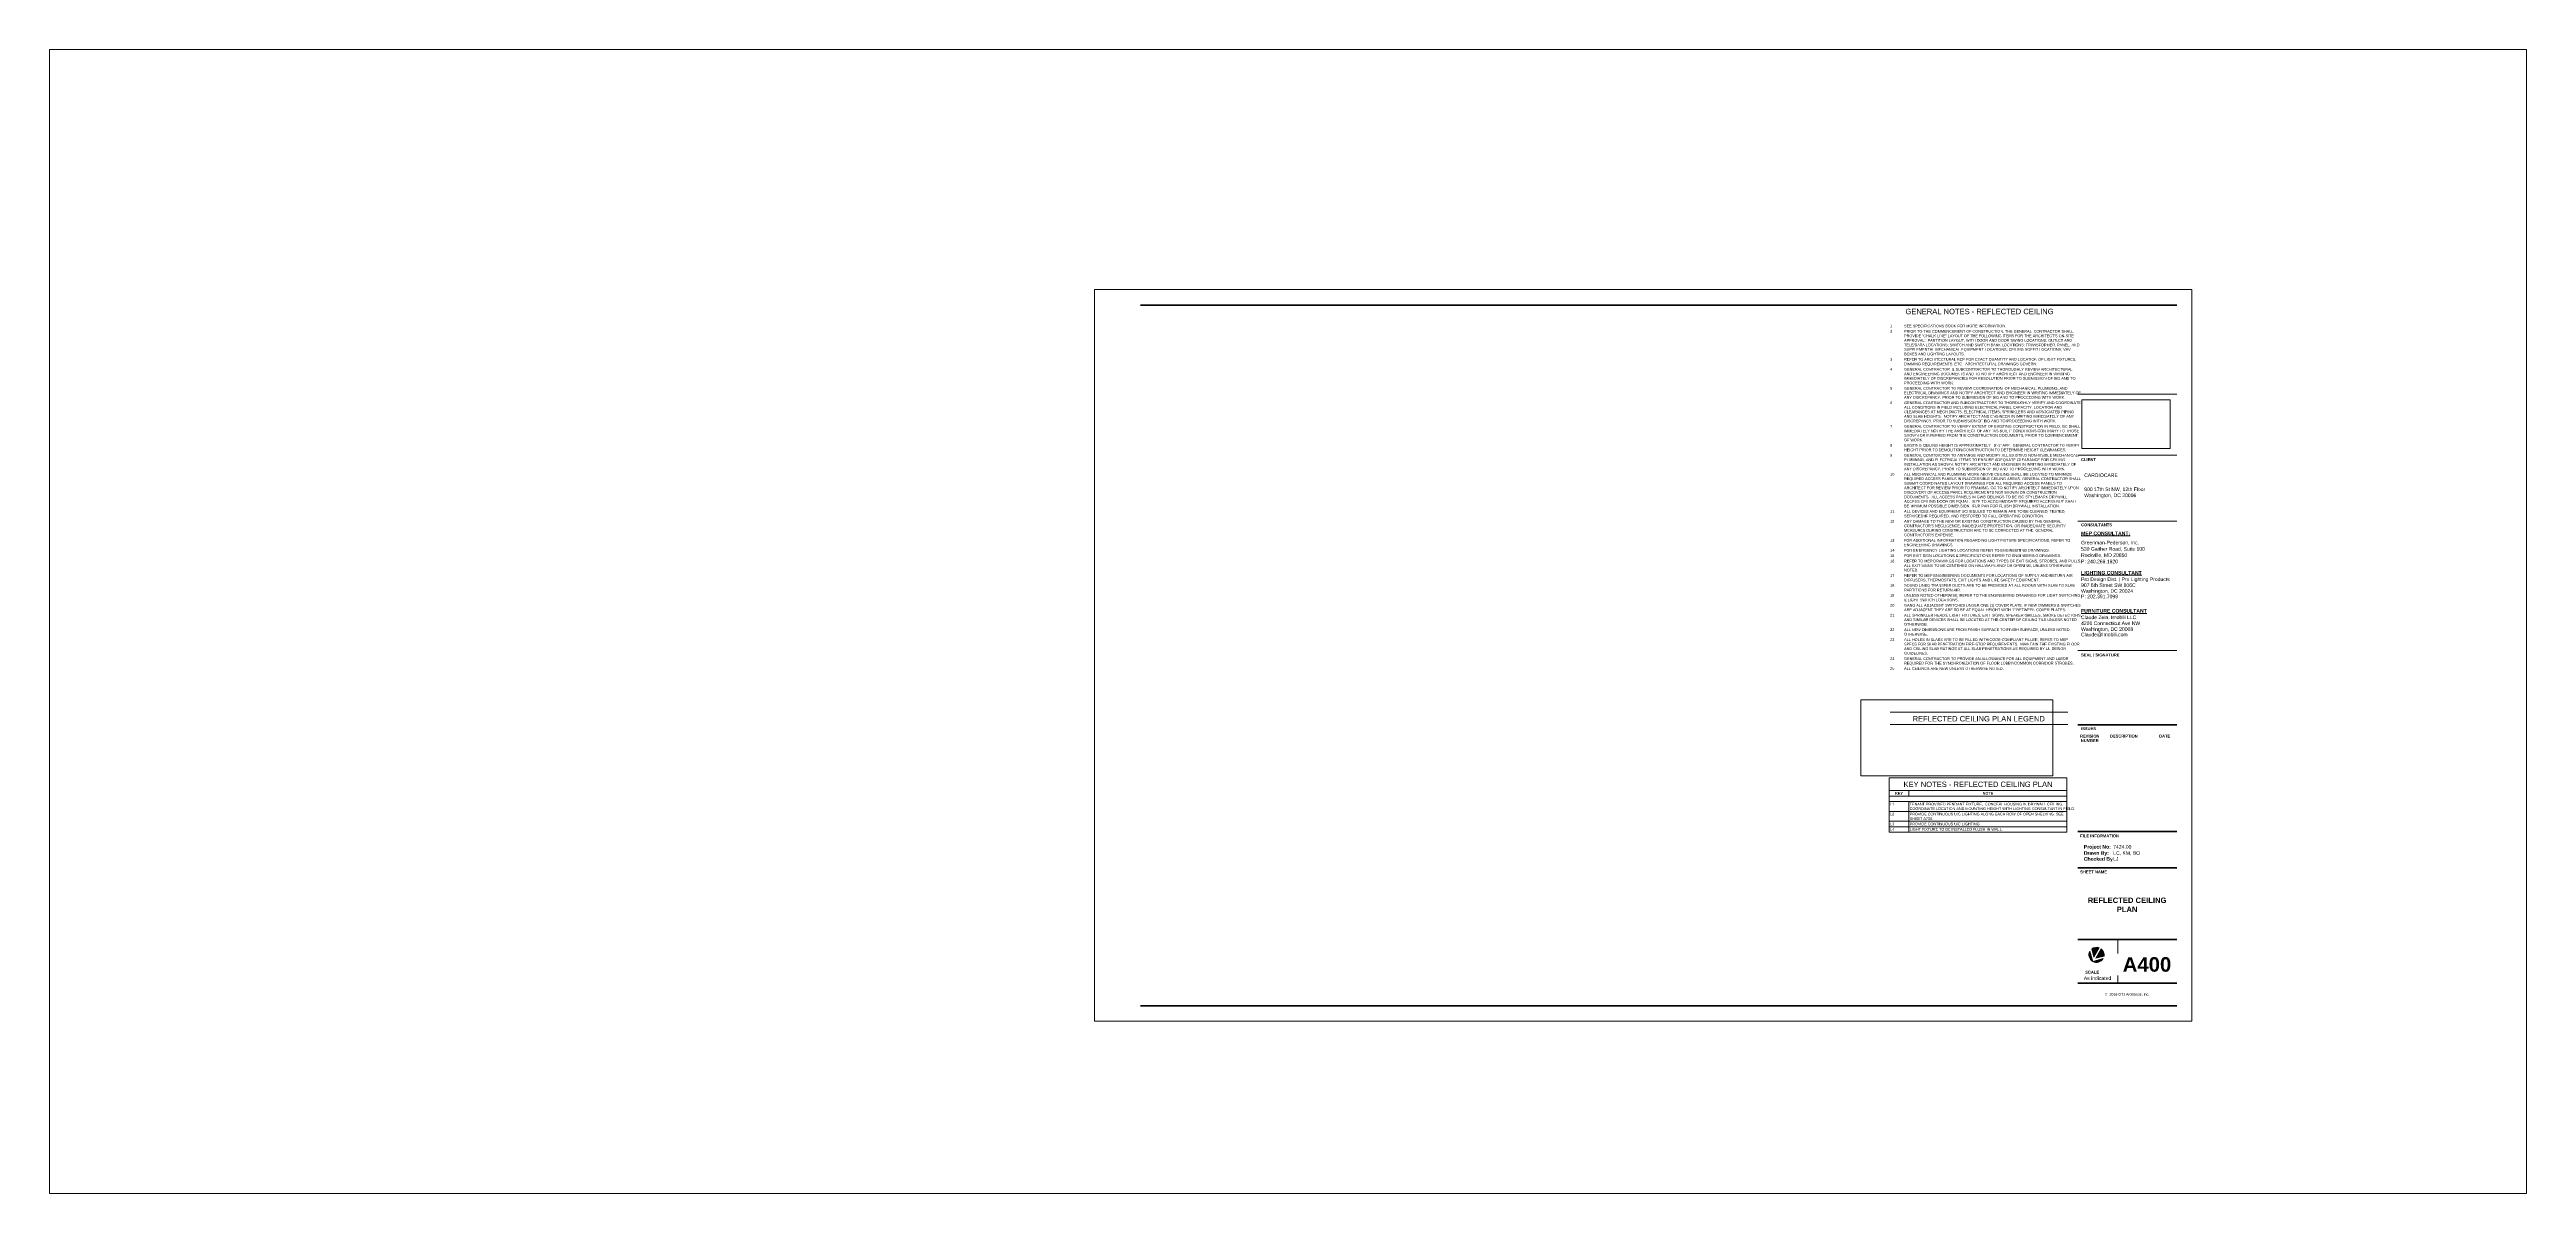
# Paper-space layout 'Layout1' of a CAD drawing. Header units: inches. Extents: x -34.3 to 47, y -5.6 to 31.9.
import ezdxf

# ---------------------------------------------------------------- set-up
doc = ezdxf.new("R2010")
doc.units = ezdxf.units.IN
doc.header["$MEASUREMENT"] = 0
for name, color, linetype, lineweight in [('A-ANNO-NOTE', 131, 'Continuous', 9), ('A-DETL-THIN', 151, 'Continuous', 9), ('G-ANNO-SCHD', 231, 'Continuous', 9), ('G-ANNO-TEXT', 231, 'Continuous', 9), ('G-ANNO-TTLB', 6, 'Continuous', 9), ('G-ANNO-TTLB-THIN', 151, 'Continuous', 9), ('G-ANNO-TTLB-WIDE', 214, 'Continuous', 50)]:
    doc.layers.add(name, color=color, linetype=linetype, lineweight=lineweight)
doc.layers.add('G-ANNO-NPLT', color=191, linetype='Continuous', plot=False)
doc.styles.add('Arial_B', font='arialbd.ttf', dxfattribs={"height": 0.095133})
doc.styles.add('Swis721 Lt BT', font='swissl.ttf', dxfattribs={"height": 0.096085})
doc.styles.add('Swis721 Lt BT_1', font='swissl.ttf', dxfattribs={"height": 0.083333})
doc.styles.add('Swis721 Lt BT_2', font='swissl.ttf', dxfattribs={"height": 0.118259})
doc.styles.add('Swis721 Lt BT_3', font='swissl.ttf', dxfattribs={"height": 0.177388})
doc.styles.add('Swis721 Lt BT_4', font='swissl.ttf', dxfattribs={"height": 0.088694})
doc.styles.add('Swis721 Lt BT_B', font='', dxfattribs={"height": 0.119222})
doc.styles.add('Swis721 Lt BT_B_1', font='', dxfattribs={"height": 0.476888})
doc.styles.add('Swis721 Lt BT_B_2', font='', dxfattribs={"height": 0.178833})
doc.styles.add('Swis721 Lt BT_B_3', font='', dxfattribs={"height": 0.089416})
doc.styles.get('Swis721 Lt BT_B').set_extended_font_data('Swis721 Lt BT', bold=True)
doc.styles.get('Swis721 Lt BT_B_1').set_extended_font_data('Swis721 Lt BT', bold=True)
doc.styles.get('Swis721 Lt BT_B_2').set_extended_font_data('Swis721 Lt BT', bold=True)
doc.styles.get('Swis721 Lt BT_B_3').set_extended_font_data('Swis721 Lt BT', bold=True)
picture_1 = doc.add_image_def('image1.jpg', size_in_pixel=(2551, 1396))

# ---------------------------------------------------------------- blocks, each defined once
blk = doc.blocks.new('TB-DC_VA-24 x 36 - DC_VA 24X36-3374688-REFLECTED CEILING PLAN')
at = {"layer": 'G-ANNO-TTLB'}
h = blk.add_hatch(color=256, dxfattribs=at)
edge = h.paths.add_edge_path(flags=0)
edge.add_line((32.665, 2.311), (32.756, 1.972))
edge.add_arc((32.88, 2.187), 0.249, 150, 240, ccw=False)
h = blk.add_hatch(color=256, dxfattribs=at)
edge = h.paths.add_edge_path(flags=0)
edge.add_line((32.794, 2.111), (32.723, 2.379))
edge.add_arc((32.88, 2.187), 0.249, 68.45652, 129.39275, ccw=False)
edge.add_line((32.972, 2.418), (32.794, 2.111))
h = blk.add_hatch(color=256, dxfattribs=at)
edge = h.paths.add_edge_path(flags=0)
edge.add_line((32.756, 1.972), (33.096, 2.063))
edge.add_arc((32.88, 2.187), 0.249, 240, 330, ccw=False)
h = blk.add_hatch(color=256, dxfattribs=at)
edge = h.paths.add_edge_path(flags=0)
edge.add_line((33.126, 2.146), (32.858, 2.074))
edge.add_line((32.858, 2.074), (33.035, 2.382))
edge.add_arc((32.88, 2.187), 0.249, -9.39275, 51.54348, ccw=False)
at = {"layer": 'A-ANNO-NOTE'}
for p, q in [((32.756, 1.972), (32.665, 2.311)), ((32.665, 2.311), (32.756, 1.972)), ((32.756, 1.972), (32.665, 2.311)), ((32.723, 2.379), (32.794, 2.111)), ((32.794, 2.111), (32.723, 2.379)), ((32.723, 2.379), (32.794, 2.111)), ((33.096, 2.063), (32.756, 1.972)), ((32.756, 1.972), (33.096, 2.063)), ((33.096, 2.063), (32.756, 1.972)), ((32.972, 2.418), (32.794, 2.111)), ((32.794, 2.111), (32.972, 2.418)), ((32.794, 2.111), (32.972, 2.418)), ((33.035, 2.382), (32.858, 2.074)), ((32.858, 2.074), (33.035, 2.382)), ((33.035, 2.382), (32.858, 2.074)), ((33.126, 2.146), (32.858, 2.074)), ((32.858, 2.074), (33.126, 2.146)), ((32.858, 2.074), (33.126, 2.146))]:
    blk.add_line(p, q, dxfattribs=at)
for start, end in [(150, 240), (150, 240), (150, 240), (68.45652, 129.39275), (68.45652, 129.39275), (68.45652, 129.39275), (240, 330), (240, 330), (240, 330), (350.60725, 51.54348), (350.60725, 51.54348), (350.60725, 51.54348)]:
    blk.add_arc((32.88, 2.187), 0.249, start, end, dxfattribs=at)
at = {"layer": 'G-ANNO-TTLB'}
for p, q in [((0.012, 24.012), (0.012, 0.012)), ((36.012, 24.012), (0.012, 24.012)), ((36.012, 0.012), (36.012, 24.012)), ((32.262, 20.586), (35.512, 20.586)), ((32.262, 20.586), (35.512, 20.586)), ((0.012, 0.012), (36.012, 0.012))]:
    blk.add_line(p, q, dxfattribs=at)
at = {"layer": 'G-ANNO-TTLB-THIN'}
for p, q in [((32.262, 18.58), (35.512, 18.58)), ((32.262, 16.41), (35.512, 16.41)), ((32.262, 12.172), (35.512, 12.172)), ((33.575, 2.69), (33.575, 1.262))]:
    blk.add_line(p, q, dxfattribs=at)
at = {"layer": 'G-ANNO-TTLB-WIDE'}
for p, q in [((35.512, 23.502), (1.512, 23.502)), ((32.262, 9.731), (35.512, 9.731)), ((35.512, 6.238), (32.262, 6.238)), ((35.512, 5.041), (32.262, 5.041)), ((32.262, 2.69), (35.512, 2.69)), ((32.262, 1.262), (35.512, 1.262)), ((1.512, 0.512), (32.262, 0.512)), ((32.262, 0.512), (35.512, 0.512))]:
    blk.add_line(p, q, dxfattribs=at)
at = {"layer": 'G-ANNO-TTLB', "insert": (33.883, 0.933), "char_height": 0.08333, "width": 1.69113, "attachment_point": 2, "line_spacing_factor": 1.00667, "style": 'Swis721 Lt BT_1'}
blk.add_mtext('©  2016 OTJ Architects, Inc.', dxfattribs=at)
at = {"layer": 'G-ANNO-TTLB'}
image = blk.add_image(picture_1, insert=(32.394, 18.804), size_in_units=(2.907, 1.591), dxfattribs=at)
image.dxf.flags = 7
at = {"layer": 'G-ANNO-TTLB', "attachment_point": 1, "bg_fill": 3, "box_fill_scale": 1.25, "bg_fill_color": 0, "bg_fill_transparency": 0}
for s, insert, char_height, width, line_spacing_factor, style in [('\\fSwis721 Lt BT|b1|i0|c0|p34|;CLIENT', (32.373, 18.482), 0.09609, 0.53744, 1.00667, 'Swis721 Lt BT'), ('\\fSwis721 Lt BT|b1|i0|c0|p34|;CONSULTANTS', (32.374, 16.343), 0.09609, 1.1346, 1.00667, 'Swis721 Lt BT'), ('\\fSwis721 Lt BT|b1|i0|c0|p34|;SEAL / SIGNATURE', (32.373, 12.073), 0.09609, 1.3954, 1.00667, 'Swis721 Lt BT'), ('\\fSwis721 Lt BT|b1|i0|c0|p34|;ISSUES', (32.373, 9.656), 0.09609, 0.54719, 1.00667, 'Swis721 Lt BT'), ('DATE', (34.935, 9.412), 0.0951, 0.41625, 0.938532, 'Arial_B'), ('\\fSwis721 Lt BT|b1|i0|c0|p34|;FILE INFORMATION', (32.344, 6.136), 0.09609, 1.4283, 1.00667, 'Swis721 Lt BT'), ('\\fSwis721 Lt BT|b1|i0|c0|p34|;SHEET NAME', (32.344, 4.956), 0.09609, 0.98592, 1.00667, 'Swis721 Lt BT'), ('\\fSwis721 Lt BT|b1|i0|c0|p34|;SCALE', (32.509, 1.667), 0.09609, 0.49601, 1.00667, 'Swis721 Lt BT')]:
    blk.add_mtext(s, dxfattribs=dict(at, insert=insert, char_height=char_height, width=width, line_spacing_factor=line_spacing_factor, style=style))
for s, insert, char_height, width, line_spacing_factor, style in [('\\LMEP CONSULTANT:', (32.373, 16.074), 0.11922, 1.7925, 0.998538, 'Swis721 Lt BT_B'), ('DESCRIPTION', (33.322, 9.412), 0.09513, 1.053, 0.938532, 'Arial_B'), ('Project No:', (32.463, 5.791), 0.11922, 0.972, 0.998538, 'Swis721 Lt BT_B')]:
    blk.add_mtext(s, dxfattribs=dict(at, insert=insert, char_height=char_height, width=width, line_spacing_factor=line_spacing_factor, style=style))
at = {"layer": 'G-ANNO-TTLB', "bg_fill": 3, "box_fill_scale": 1.25, "bg_fill_color": 0, "bg_fill_transparency": 0}
for s, insert, char_height, width, attachment_point, line_spacing_factor, style in [('REVISION\\PNUMBER', (32.657, 9.412), 0.0951, 0.73575, 2, 0.938532, 'Arial_B'), ('Drawn By:', (32.463, 5.588), 0.1192, 0.888, 1, 0.998538, 'Swis721 Lt BT_B')]:
    blk.add_mtext(s, dxfattribs=dict(at, insert=insert, char_height=char_height, width=width, attachment_point=attachment_point, line_spacing_factor=line_spacing_factor, style=style))
at = {"layer": 'G-ANNO-TTLB', "insert": (32.463, 5.394), "char_height": 0.11922, "width": 1.1115, "attachment_point": 1, "line_spacing_factor": 0.998538, "style": 'Swis721 Lt BT_B', "bg_fill": 3, "box_fill_scale": 1.25, "bg_fill_color": 0, "bg_fill_transparency": 0}
blk.add_mtext('Checked By:', dxfattribs=at)

psp = doc.layouts.get("Layout1")

# ---------------------------------------------------------------- linework, layer by layer
at = {"layer": 'A-DETL-THIN'}
for p, q in [((26.112, 10.145), (31.944, 10.145)), ((26.112, 9.746), (31.944, 9.746))]:
    psp.add_line(p, q, dxfattribs=at)

# ---------------------------------------------------------------- viewports
at = {"layer": '0'}
psp.add_viewport(center=(6.356, 13.123), size=(81.256, 37.52897), view_center_point=(6.356, 13.123), view_height=37.52897, dxfattribs=at)
at = {"layer": 'G-ANNO-NPLT'}
psp.add_viewport(center=(28.298, 9.308), size=(6.292, 2.49872), view_center_point=(4303.598, -205.978), view_height=239.87669, status=3, dxfattribs=at)

# ---------------------------------------------------------------- next in the draw order: block references
at = {"layer": 'G-ANNO-TTLB'}
psp.add_blockref('TB-DC_VA-24 x 36 - DC_VA 24X36-3374688-REFLECTED CEILING PLAN', (0, 0), dxfattribs=at)

# ---------------------------------------------------------------- next in the draw order: linework, layer by layer
at = {"layer": 'A-DETL-THIN'}
for p, q in [((26.077, 7.991), (26.077, 7.574)), ((31.909, 7.991), (26.077, 7.991)), ((26.077, 7.574), (26.077, 6.215)), ((26.077, 7.574), (31.909, 7.574)), ((26.724, 7.397), (26.077, 7.397)), ((26.724, 7.574), (26.724, 7.397)), ((31.909, 7.397), (26.724, 7.397)), ((31.909, 7.574), (31.909, 7.991)), ((31.909, 7.574), (31.909, 6.215)), ((26.724, 7.22), (26.077, 7.22)), ((26.724, 6.895), (26.077, 6.895)), ((26.724, 6.569), (26.077, 6.569)), ((31.909, 7.22), (26.724, 7.22)), ((26.724, 7.22), (26.724, 6.895)), ((31.909, 6.895), (26.724, 6.895)), ((26.724, 6.895), (26.724, 6.569)), ((31.909, 6.569), (26.724, 6.569)), ((26.724, 6.569), (26.724, 6.392)), ((26.724, 6.392), (26.077, 6.392)), ((31.909, 6.215), (26.077, 6.215)), ((31.909, 6.392), (26.724, 6.392)), ((26.724, 6.392), (26.724, 6.215))]:
    psp.add_line(p, q, dxfattribs=at)

# ---------------------------------------------------------------- next in the draw order: texts
at = {"layer": 'G-ANNO-SCHD'}
for s, insert, char_height, width, attachment_point, line_spacing_factor, style in [('1', (26.11, 22.865), 0.0887, 0.07875, 1, 1.00667, 'Swis721 Lt BT_4'), ('SEE SPECIFICATIONS BOOK FOR MORE INFORMATION.', (26.568, 22.865), 0.08869, 3.7485, 1, 1.00667, 'Swis721 Lt BT_4'), ('GENERAL NOTES - REFLECTED CEILING', (29.041, 23.383), 0.17739, 5.42475, 2, 1.00667, 'Swis721 Lt BT_3'), ('2', (26.11, 22.688), 0.0887, 0.07875, 1, 1.00667, 'Swis721 Lt BT_4'), ("PRIOR TO THE COMMENCEMENT OF CONSTRUCTION, THE GENERAL  CONTRACTOR SHALL\\PPROVIDE “CHALK LINE” LAYOUT OF THE FOLLOWING ITEMS FOR THE ARCHITECT'S ON-SITE\\PAPPROVAL:  PARTITION LAYOUT, WITH DOOR AND DOOR SWING LOCATIONS; OUTLET AND\\PTELE/DATA LOCATIONS; SWITCH AND SWITCH BANK LOCATIONS; TRANSFORMER, PANEL, AND\\PSUPPLEMENTAL MECHANICAL EQUIPMENT LOCATIONS; CEILING SOFFIT LOCATIONS; VAV\\PBOXES AND LIGHTING LAYOUTS.", (26.568, 22.688), 0.08869, 6.44625, 1, 1.00667, 'Swis721 Lt BT_4'), ('4', (26.11, 21.441), 0.0887, 0.07875, 1, 1.00667, 'Swis721 Lt BT_4'), ('3', (26.11, 21.767), 0.0887, 0.07875, 1, 1.00667, 'Swis721 Lt BT_4'), ('GENERAL CONTRACTOR  & SUBCONTRACTOR TO THOROUGHLY REVIEW ARCHITECTURAL\\PAND ENGINEERING DOCUMENTS AND TO NOTIFY ARCHITECT AND ENGINEER IN WRITING\\PIMMEDIATELY OF DISCREPANCIES FOR RESOLUTION PRIOR TO SUBMISSION OF BID AND TO\\PPROCEEDING WITH WORK.', (26.568, 21.441), 0.08869, 6.28425, 1, 1.00667, 'Swis721 Lt BT_4'), ('REFER TO ARCHITECTURAL RCP FOR EXACT QUANTITY AND LOCATION OF LIGHT FIXTURES,\\PDIMMING REQUIREMENTS, ETC.  ARCHITECTURAL DRAWINGS GOVERN.', (26.568, 21.767), 0.08869, 6.26962, 1, 1.00667, 'Swis721 Lt BT_4'), ('5', (26.11, 20.818), 0.0887, 0.07875, 1, 1.00667, 'Swis721 Lt BT_4'), ('6', (26.11, 20.344), 0.0887, 0.07875, 1, 1.00667, 'Swis721 Lt BT_4'), ('GENERAL CONTRACTOR TO REVIEW COORDINATION  OF MECHANICAL, PLUMBING, AND\\PELECTRICAL DRAWINGS AND NOTIFY ARCHITECT AND ENGINEER IN WRITING IMMEDIATELY OF\\PANY DISCREPANCY, PRIOR TO SUBMISSION OF BID AND TO PROCEEDING WITH WORK.', (26.568, 20.818), 0.08869, 6.44175, 1, 1.00667, 'Swis721 Lt BT_4'), ('GENERAL CONTRACTOR AND SUBCONTRACTORS TO THOROUGHLY VERIFY AND COORDINATE\\PALL CONDITIONS IN FIELD INCLUDING ELECTRICAL PANEL CAPACITY, LOCATION AND\\PCLEARANCES AT MECH DUCTS, ELECTRICAL ITEMS, SPRINKLERS AND ASSOCIATED PIPING\\PAND SLAB HEIGHTS.  NOTIFY ARCHITECT AND ENGINEER IN WRITING IMMEDIATELY OF ANY\\PDISCREPANCY, PRIOR TO SUBMISSION OF BID AND TO PROCEEDING WITH WORK.', (26.568, 20.344), 0.08869, 6.48, 1, 1.00667, 'Swis721 Lt BT_4'), ('7', (26.11, 19.571), 0.0887, 0.07875, 1, 1.00667, 'Swis721 Lt BT_4'), ('GENERAL CONTRACTOR TO VERIFY EXTENT OF EXISTING CONSTRUCTION IN FIELD. GC SHALL\\PIMMEDIATELY NOTIFY THE ARCHITECT OF ANY "AS-BUILT" CONDITIONS CONTRARY TO THOSE\\PSHOWN OR INFERRED FROM THE CONSTRUCTION DOCUMENTS, PRIOR TO COMMENCEMENT\\POF WORK.', (26.568, 19.571), 0.08869, 6.43837, 1, 1.00667, 'Swis721 Lt BT_4'), ('8', (26.11, 18.948), 0.0887, 0.07875, 1, 1.00667, 'Swis721 Lt BT_4'), ('EXISTING CEILING HEIGHT IS APPROXIMATELY   8\'-1" AFF.  GENERAL CONTRACTOR TO VERIFY\\PHEIGHT PRIOR TO DEMOLITION/CONSTRUCTION TO DETERMINE HEIGHT CLEARANCES.', (26.568, 18.948), 0.08869, 6.35625, 1, 1.00667, 'Swis721 Lt BT_4'), ('9', (26.11, 18.622), 0.0887, 0.07875, 1, 1.00667, 'Swis721 Lt BT_4'), ('10', (26.11, 17.999), 0.0887, 0.1575, 1, 1.00667, 'Swis721 Lt BT_4'), ('11', (26.11, 16.78), 0.0887, 0.1575, 1, 1.00667, 'Swis721 Lt BT_4'), ('12', (26.11, 16.455), 0.0887, 0.1575, 1, 1.00667, 'Swis721 Lt BT_4'), ('ALL DEVICES AND EQUIPMENT SCHEDULED TO REMAIN ARE TO BE CLEANED, TESTED,\\PSERVICED IF REQUIRED, AND RESTORED TO FULL OPERATING CONDITION.', (26.568, 16.78), 0.08869, 5.91637, 1, 1.00667, 'Swis721 Lt BT_4'), ("ANY DAMAGE TO THE NEW OR EXISTING CONSTRUCTION CAUSED BY THE GENERAL\\PCONTRACTOR'S NEGLIGENCE, INADEQUATE PROTECTION, OR INADEQUATE SECURITY\\PMEASURES DURING CONSTRUCTION ARE TO BE CORRECTED AT THE  GENERAL\\PCONTRACTOR'S EXPENSE.", (26.568, 16.455), 0.08869, 5.9085, 1, 1.00667, 'Swis721 Lt BT_4'), ('13', (26.11, 15.831), 0.0887, 0.1575, 1, 1.00667, 'Swis721 Lt BT_4'), ('14', (26.11, 15.505), 0.0887, 0.1575, 1, 1.00667, 'Swis721 Lt BT_4'), ('FOR EMERGENCY LIGHTING LOCATIONS REFER TO ENGINEERING DRAWINGS.', (26.568, 15.505), 0.08869, 5.337, 1, 1.00667, 'Swis721 Lt BT_4'), ('15', (26.11, 15.329), 0.0887, 0.1575, 1, 1.00667, 'Swis721 Lt BT_4'), ('16', (26.11, 15.152), 0.0887, 0.1575, 1, 1.00667, 'Swis721 Lt BT_4'), ('17', (26.11, 14.677), 0.0887, 0.1575, 1, 1.00667, 'Swis721 Lt BT_4'), ('FOR EXIT SIGN LOCATIONS & SPECIFICATIONS REFER TO ENGINEERING DRAWINGS.', (26.568, 15.329), 0.08869, 5.74087, 1, 1.00667, 'Swis721 Lt BT_4'), ('18', (26.11, 14.351), 0.0887, 0.1575, 1, 1.00667, 'Swis721 Lt BT_4'), ('19', (26.11, 14.026), 0.0887, 0.1575, 1, 1.00667, 'Swis721 Lt BT_4'), ('20', (26.11, 13.7), 0.0887, 0.1575, 1, 1.00667, 'Swis721 Lt BT_4'), ('21', (26.11, 13.374), 0.0887, 0.1575, 1, 1.00667, 'Swis721 Lt BT_4'), ('22', (26.11, 12.9), 0.0887, 0.1575, 1, 1.00667, 'Swis721 Lt BT_4'), ('23', (26.11, 12.574), 0.0887, 0.1575, 1, 1.00667, 'Swis721 Lt BT_4'), ('24', (26.11, 11.95), 0.0887, 0.1575, 1, 1.00667, 'Swis721 Lt BT_4'), ('25', (26.11, 11.625), 0.0887, 0.1575, 1, 1.00667, 'Swis721 Lt BT_4'), ('ALL CEILINGS ARE NEW UNLESS OTHERWISE NOTED.', (26.568, 11.625), 0.08869, 3.636, 1, 1.00667, 'Swis721 Lt BT_4'), ('GENERAL CONTRACTOR TO PROVIDE AN ALLOWANCE FOR ALL EQUIPMENT AND LABOR\\PREQUIRED FOR THE SYNCHRONIZATION OF FLOOR LOBBY/COMMON CORRIDOR STROBES.', (26.568, 11.95), 0.08869, 6.24937, 1, 1.00667, 'Swis721 Lt BT_4'), ('KEY', (26.4, 7.531), 0.0894, 0.27112, 2, 0.998538, 'Swis721 Lt BT_B_3'), ('KEY NOTES - REFLECTED CEILING PLAN', (28.993, 7.871), 0.17739, 5.445, 2, 1.00667, 'Swis721 Lt BT_3'), ('NOTE', (29.317, 7.531), 0.0894, 0.39037, 2, 0.998538, 'Swis721 Lt BT_B_3'), ('L1', (26.105, 7.176), 0.0887, 0.15637, 1, 1.00667, 'Swis721 Lt BT_4'), ('L2', (26.105, 6.85), 0.0887, 0.15637, 1, 1.00667, 'Swis721 Lt BT_4'), ('L3', (26.105, 6.525), 0.0887, 0.15637, 1, 1.00667, 'Swis721 Lt BT_4'), ('TENANT PROVIDED PENDANT FIXTURE,  CONCEAL HOUSING IN DRYWALL CEILING.\\PCOORDINATE LOCATION AND MOUNTING HEIGHT WITH LIGHTING CONSULTANT IN FIELD.', (26.752, 7.176), 0.08869, 6.10875, 1, 1.00667, 'Swis721 Lt BT_4'), ('PROVIDE CONTINUOUS U/C LIGHTING ALONG EACH ROW OF OPEN SHELVING. SEE\\PSHEET A700.', (26.752, 6.85), 0.08869, 5.6835, 1, 1.00667, 'Swis721 Lt BT_4'), ('PROVIDE CONTINUOUS U/C LIGHTING', (26.752, 6.525), 0.08869, 2.58525, 1, 1.00667, 'Swis721 Lt BT_4'), ('L4', (26.105, 6.348), 0.0887, 0.15637, 1, 1.00667, 'Swis721 Lt BT_4'), ('LIGHT FIXTURE TO BE INSTALLED FLUSH IN WALL.', (26.752, 6.348), 0.08869, 3.393, 1, 1.00667, 'Swis721 Lt BT_4')]:
    psp.add_mtext(s, dxfattribs=dict(at, insert=insert, char_height=char_height, width=width, attachment_point=attachment_point, line_spacing_factor=line_spacing_factor, style=style))
at = {"layer": 'G-ANNO-TEXT', "color": 7, "insert": (29.017, 10.022), "char_height": 0.17739, "width": 4.85775, "attachment_point": 2, "line_spacing_factor": 1.00667, "style": 'Swis721 Lt BT_3'}
psp.add_mtext('REFLECTED CEILING PLAN LEGEND', dxfattribs=at)
at = {"layer": 'G-ANNO-TTLB', "bg_fill": 3, "box_fill_scale": 1.25, "bg_fill_color": 0, "bg_fill_transparency": 0}
for s, insert, char_height, width, attachment_point, line_spacing_factor, style in [('900 17th St NW, 12th Floor\\PWashington, DC 20006', (32.476, 17.52), 0.11826, 2.289, 1, 1.00667, 'Swis721 Lt BT_2'), ('530 Gaither Road, Suite 100', (32.373, 15.564), 0.11826, 2.4, 1, 1.00667, 'Swis721 Lt BT_2'), ('Pro Design Dist. | Pro Lighting Products', (32.373, 14.569), 0.11826, 3.426, 1, 1.00667, 'Swis721 Lt BT_2'), ('Claude Zein, Imobili LLC', (32.373, 13.319), 0.11826, 2.0895, 1, 1.00667, 'Swis721 Lt BT_2'), ('7424.00', (33.427, 5.79), 0.1183, 0.6825, 1, 1.00667, 'Swis721 Lt BT_2'), ('REFLECTED CEILING\\PPLAN', (33.883, 4.067), 0.17883, 2.8575, 2, 0.998538, 'Swis721 Lt BT_B_2'), ('As indicated', (32.913, 1.482), 0.11826, 1.0575, 2, 1.00667, 'Swis721 Lt BT_2')]:
    psp.add_mtext(s, dxfattribs=dict(at, insert=insert, char_height=char_height, width=width, attachment_point=attachment_point, line_spacing_factor=line_spacing_factor, style=style))

# ---------------------------------------------------------------- next in the draw order: texts
for s, insert, char_height, width, attachment_point, line_spacing_factor, style in [('CARDIOCARE', (32.476, 17.981), 0.1183, 1.2285, 1, 1.00667, 'Swis721 Lt BT_2'), ('Greenman-Pederson, Inc.', (32.373, 15.77), 0.11826, 2.2005, 1, 1.00667, 'Swis721 Lt BT_2'), ('907 6th Street SW 806C', (32.373, 14.375), 0.11826, 2.031, 1, 1.00667, 'Swis721 Lt BT_2'), ('4201 Connecticut Ave NW', (32.373, 13.125), 0.11826, 2.2305, 1, 1.00667, 'Swis721 Lt BT_2'), ('LC, KM, BO', (33.427, 5.587), 0.1183, 1.014, 1, 1.00667, 'Swis721 Lt BT_2'), ('A400', (34.535, 2.111), 0.4769, 1.77, 2, 0.998538, 'Swis721 Lt BT_B_1')]:
    psp.add_mtext(s, dxfattribs=dict(at, insert=insert, char_height=char_height, width=width, attachment_point=attachment_point, line_spacing_factor=line_spacing_factor, style=style))

# ---------------------------------------------------------------- next in the draw order: texts
at = {"layer": 'G-ANNO-SCHD', "char_height": 0.08869, "attachment_point": 1, "line_spacing_factor": 1.00667, "style": 'Swis721 Lt BT_4'}
for s, insert, width in [('GENERAL CONTRACTOR TO ARRANGE AND MODIFY ALL EXISTING NON-VISIBLE MECHANICAL,\\PPLUMBING, AND ELECTRICAL ITEMS TO ENSURE ADEQUATE CLEARANCE FOR CEILING\\PINSTALLATION AS SHOWN. NOTIFY ARCHITECT AND ENGINEER IN WRITING IMMEDIATELY OF\\PANY DISCREPANCY, PRIOR TO SUBMISSION OF BID AND TO PROCEEDING WITH WORK.', (26.568, 18.622), 6.41475), ('ALL MECHANICAL AND PLUMBING WORK ABOVE CEILING SHALL BE LOCATED TO MINIMIZE\\PREQUIRED ACCESS PANELS IN INACCESSIBLE CEILING AREAS. GENERAL CONTRACTOR SHALL\\PSUBMIT COORDINATED LAYOUT DRAWINGS FOR ALL REQUIRED ACCESS PANELS TO\\PARCHITECT FOR REVIEW PRIOR TO FRAMING. GC TO NOTIFY ARCHITECT IMMEDIATELY UPON\\PDISCOVERY OF ACCESS PANEL REQUIREMENTS NOT SHOWN ON CONSTRUCTION\\PDOCUMENTS.  ALL ACCESS PANELS IN GWB CEILINGS TO BE ISC STYLEMARK DRYWALL\\PACCESS CEILING DOOR OR EQUAL.  SIZE TO ACCOMMODATE REQUIRED ACCESS BUT SHALL\\PBE MINIMUM POSSIBLE DIMENSION.  FUR PAN FOR FLUSH DRYWALL INSTALLATION.', (26.568, 17.999), 6.46762)]:
    psp.add_mtext(s, dxfattribs=dict(at, insert=insert, width=width))
at = {"layer": 'G-ANNO-TTLB', "attachment_point": 1, "bg_fill": 3, "box_fill_scale": 1.25, "bg_fill_color": 0, "bg_fill_transparency": 0}
for s, insert, char_height, width, line_spacing_factor, style in [('\\LLIGHTING CONSULTANT', (32.373, 14.783), 0.11922, 2.2185, 0.998538, 'Swis721 Lt BT_B'), ('Washington, DC 20024', (32.373, 14.184), 0.11826, 1.971, 1.00667, 'Swis721 Lt BT_2'), ('Washington, DC 20008', (32.373, 12.934), 0.11826, 1.971, 1.00667, 'Swis721 Lt BT_2'), ('LJ', (33.427, 5.393), 0.1183, 0.198, 1.00667, 'Swis721 Lt BT_2')]:
    psp.add_mtext(s, dxfattribs=dict(at, insert=insert, char_height=char_height, width=width, line_spacing_factor=line_spacing_factor, style=style))

# ---------------------------------------------------------------- next in the draw order: texts
at = {"layer": 'G-ANNO-TTLB', "char_height": 0.11826, "attachment_point": 1, "line_spacing_factor": 1.00667, "style": 'Swis721 Lt BT_2', "bg_fill": 3, "box_fill_scale": 1.25, "bg_fill_color": 0, "bg_fill_transparency": 0}
for s, insert, width in [('Rockville, MD 20850', (32.373, 15.36), 1.7355), ('P: 202.391.7099', (32.373, 14.005), 1.3845), ('Claude@Imobili.com', (32.373, 12.755), 1.7985)]:
    psp.add_mtext(s, dxfattribs=dict(at, insert=insert, width=width))

# ---------------------------------------------------------------- next in the draw order: texts
at = {"layer": 'G-ANNO-SCHD', "char_height": 0.08869, "attachment_point": 1, "line_spacing_factor": 1.00667, "style": 'Swis721 Lt BT_4'}
for s, insert, width in [('FOR ADDITIONAL INFORMATION REGARDING LIGHT FIXTURE SPECIFICATIONS, REFER TO\\PENGINEERING DRAWINGS.', (26.568, 15.831), 6.06262), ('SOUND LINED TRANSFER DUCTS ARE TO BE PROVIDED AT ALL ROOMS WITH SLAB TO SLAB\\PPARTITIONS FOR RETURN AIR.', (26.568, 14.351), 6.24262), ('ALL NEW DIMENSIONS ARE FROM FINISH SURFACE TO FINISH SURFACE, UNLESS NOTED\\POTHERWISE.', (26.568, 12.9), 6.075), ('ALL HOLES IN SLABS ARE TO BE FILLED WITH CODE-COMPLIANT FILLER, REFER TO MEP\\PSPECS FOR SLAB PENETRATION FIRE-STOP REQUIREMENTS.  MAINTAIN THE EXISTING FLOOR\\PAND CEILING SLAB RATINGS AT ALL SLAB PENETRATIONS AS REQUIRED BY UL DESIGN\\PGUIDELINES.', (26.568, 12.574), 6.39112)]:
    psp.add_mtext(s, dxfattribs=dict(at, insert=insert, width=width))
at = {"layer": 'G-ANNO-TTLB', "attachment_point": 1, "bg_fill": 3, "box_fill_scale": 1.25, "bg_fill_color": 0, "bg_fill_transparency": 0}
for s, insert, char_height, width, line_spacing_factor, style in [('P: 240.268.1820', (32.373, 15.153), 0.11826, 1.3845, 1.00667, 'Swis721 Lt BT_2'), ('\\LFURNITURE CONSULTANT', (32.373, 13.533), 0.11922, 2.397, 0.998538, 'Swis721 Lt BT_B')]:
    psp.add_mtext(s, dxfattribs=dict(at, insert=insert, char_height=char_height, width=width, line_spacing_factor=line_spacing_factor, style=style))

# ---------------------------------------------------------------- next in the draw order: texts
at = {"layer": 'G-ANNO-SCHD', "char_height": 0.08869, "attachment_point": 1, "line_spacing_factor": 1.00667, "style": 'Swis721 Lt BT_4'}
for s, insert, width in [('REFER TO MEP DRAWINGS FOR LOCATIONS AND TYPES OF EXIT SIGNS, STROBES, AND PULLS.\\PALL EXIT SIGNS TO BE CENTERED ON HALLWAYS AND/ OR OPENING, UNLESS OTHERWISE\\PNOTED.', (26.568, 15.152), 6.47212), ('REFER TO MEP ENGINEERING DOCUMENTS FOR LOCATIONS OF SUPPLY AND RETURN AIR\\PDIFFUSERS, THERMOSTATS, EXIT LIGHTS AND LIFE SAFETY EQUIPMENT.', (26.568, 14.677), 6.17737), ('UNLESS NOTED OTHERWISE, REFER TO THE ENGINEERING DRAWINGS FOR LIGHT SWITCHING\\P& LIGHT SWITCH LOCATIONS.', (26.568, 14.026), 6.44175), ('GANG ALL ADJACENT SWITCHES UNDER ONE (1) COVER PLATE. IF NEW DIMMERS & SWITCHES\\PARE ADJACENT THEY ARE TO BE AT EQUAL HEIGHT WITH 1" BETWEEN COVER PLATES.', (26.568, 13.7), 6.47212), ('ALL SPRINKLER HEADS, LIGHT FIXTURES, EXIT SIGNS, SPEAKER GRILLES, SMOKE DETECTORS,\\PAND SIMILAR DEVICES SHALL BE LOCATED AT THE CENTER OF CEILING TILE UNLESS NOTED\\POTHERWISE.', (26.568, 13.374), 6.44962)]:
    psp.add_mtext(s, dxfattribs=dict(at, insert=insert, width=width))

doc.saveas('drawing.dxf')
